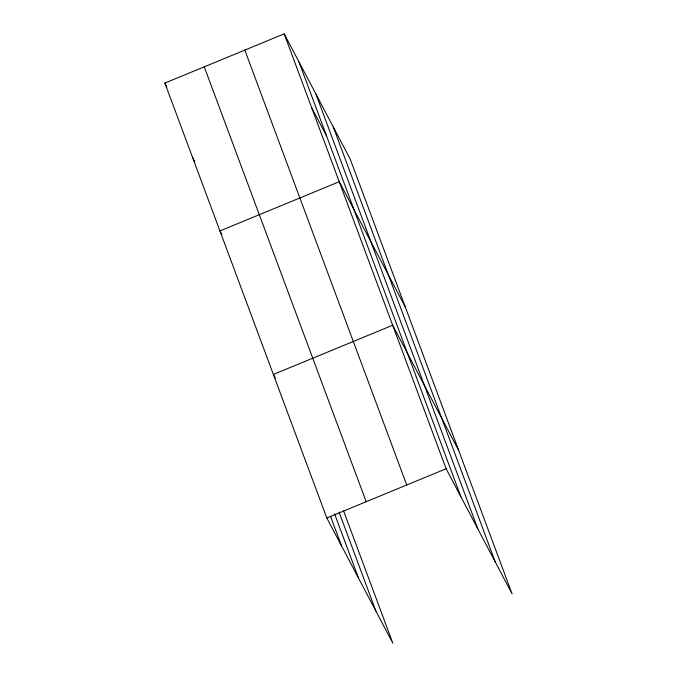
<?xml version="1.0" encoding="UTF-8"?>
<svg xmlns="http://www.w3.org/2000/svg" width="677" height="677" viewBox="0 0 677 677"><rect width="100%" height="100%" fill="white"/><g stroke="black" fill="none" stroke-linecap="round" stroke-linejoin="round"><path stroke-width="1.02" d="M343.425 510.526L392.812 643.15L326.813 517.973L164.883 83.076L284.188 33.85L350.187 159.027L512.117 593.924L446.118 468.746L284.188 33.85M326.813 517.973L446.118 468.746M311.716 107.778L326.517 135.849M405.244 306.893L339.245 181.715L219.94 230.942L221.912 234.682M458.684 450.408L392.685 325.231L273.373 374.457L275.344 378.198M164.883 83.076L166.855 86.825M192.412 157.013L194.874 161.685M333.296 126.98L495.217 561.876M315.88 93.959L477.81 528.855M298.989 61.912L460.91 496.808M244.82 50.098L406.75 484.986M204.251 66.837L366.181 501.725M339.059 512.125L375.913 611.103M334.548 513.75L358.505 578.082M330.554 516.339L341.606 546.034"/></g></svg>
